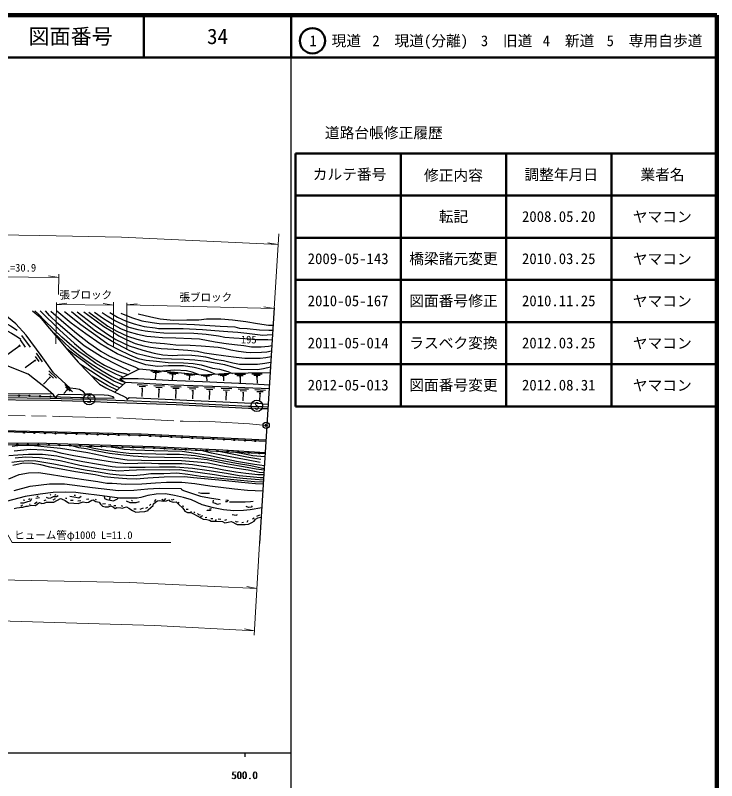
# Model space of a CAD drawing. Units: millimetres at full size, sheet at 1:1000; details may follow other scales. Extents: x 40000 to 680000, y 20000 to 380000.
# Drawn here: x 513486 to 680000, y 198357 to 380000 of the extents above; entities that cross this region are included whole.
import ezdxf
from ezdxf.enums import TextEntityAlignment as Align

# ---------------------------------------------------------------- set-up
doc = ezdxf.new("R2010")
doc.units = ezdxf.units.MM
doc.header["$LTSCALE"] = 1000
doc.header["$PDMODE"] = 32
doc.header["$PDSIZE"] = 500
doc.linetypes.add('CHAIN', pattern=[18.5, 12, -1.5, 3.5, -1.5])
for name, color, linetype, lineweight in [('M-BGD', 7, 'Continuous', 25), ('M-BGD-EXST', 7, 'Continuous', 25), ('M-BMK', 2, 'CHAIN', 13), ('M-BMK-OTRS', 5, 'Continuous', 25), ('M-BMK-SRVR', 3, 'Continuous', 25), ('M-STR-HTXT', 7, 'Continuous', 13), ('M-TTL', 2, 'Continuous', 140), ('M-TTL-BAND', 7, 'Continuous', 25), ('M-TTL-FRAM', 2, 'Continuous', 50), ('M-TTL-LINE', 7, 'Continuous', 50)]:
    doc.layers.add(name, color=color, linetype=linetype, lineweight=lineweight)
doc.layers.add('M-OTRS', color=6, linetype='Continuous')
doc.layers.add('M-TTL-TXT', color=7, linetype='Continuous')
doc.styles.add('ＭＳ ゴシック', font='')
doc.styles.get('ＭＳ ゴシック').set_extended_font_data('MS Gothic')

msp = doc.modelspace()

# ---------------------------------------------------------------- linework, layer by layer
at = {"layer": 'M-BGD'}
for p, q in [((517060, 301216), (515002, 304046)), ((514575, 301573), (510936, 298926)), ((514719, 301374), (514431, 301771)), ((515921, 301253), (514686, 302951)), ((519939, 297750), (518483, 299782)), ((518235, 298067), (515797, 296319)), ((518337, 297924), (518133, 298209)), ((519160, 297807), (518286, 299026)), ((523248, 293894), (521412, 295590)), ((522576, 293903), (521474, 294920)), ((548132, 295320), (545643, 295556)), ((547611, 295128), (546118, 295270)), ((547016, 294944), (546668, 294977)), ((546842, 294960), (546729, 293766)), ((552114, 294942), (549625, 295178)), ((551593, 294750), (550100, 294892)), ((550998, 294566), (550650, 294599)), ((550824, 294582), (550711, 293388)), ((556102, 294624), (553613, 294860)), ((555587, 294492), (554094, 294633)), ((554997, 294367), (554649, 294400)), ((554823, 294383), (554738, 293487)), ((560117, 294572), (557621, 294431)), ((559628, 294364), (558130, 294280)), ((564113, 294767), (561616, 294626)), ((563625, 294529), (562128, 294445)), ((563063, 294287), (562713, 294268)), ((562888, 294277), (562947, 293229)), ((568106, 294783), (565607, 294722)), ((567614, 294471), (566114, 294434)), ((572102, 294833), (569602, 294807)), ((571605, 294528), (570105, 294513)), ((521719, 294081), (520193, 292428)), ((521848, 293962), (521591, 294200)), ((559064, 294152), (558715, 294132)), ((558889, 294142), (558940, 293244)), ((567046, 294157), (566697, 294148)), ((566872, 294153), (566908, 292653)), ((571033, 294222), (570683, 294218)), ((570858, 294220), (570873, 292720)), ((525820, 291152), (525006, 290270)), ((527064, 290656), (525227, 292352)), ((526534, 290819), (525432, 291837)), ((525949, 291033), (525692, 291270)), ((544879, 292165), (542383, 292295)), ((544360, 291802), (542862, 291879)), ((543765, 291442), (543416, 291460)), ((543590, 291451), (543489, 289504)), ((548874, 291957), (546377, 292087)), ((548354, 291594), (546856, 291672)), ((547760, 291234), (547410, 291252)), ((547585, 291243), (547484, 289296)), ((552877, 291780), (550378, 291864)), ((552364, 291407), (550865, 291458)), ((551776, 291037), (551426, 291048)), ((551601, 291043), (551536, 289094)), ((556875, 291646), (554376, 291730)), ((556362, 291273), (554863, 291323)), ((555774, 290902), (555424, 290914)), ((555599, 290908), (555534, 288959)), ((560872, 291511), (558374, 291595)), ((560360, 291138), (558860, 291189)), ((559772, 290768), (559422, 290780)), ((559597, 290774), (559531, 288825)), ((564865, 291332), (562367, 291440)), ((564348, 290964), (562849, 291029)), ((568861, 291158), (566363, 291266)), ((568344, 290790), (566846, 290855)), ((572857, 290984), (570359, 291092)), ((572340, 290616), (570842, 290681)), ((492206, 290451), (522330, 290129)), ((532360, 288851), (529661, 288918)), ((529722, 289287), (532318, 289220)), ((563757, 290599), (563407, 290614)), ((563582, 290607), (563497, 288659)), ((567753, 290425), (567403, 290440)), ((567578, 290433), (567493, 288485)), ((571749, 290251), (571399, 290266)), ((571574, 290259), (571489, 288311)), ((529753, 288394), (532232, 288310)), ((569469, 287222), (572156, 287140)), ((572073, 287805), (569611, 287919)), ((572073, 287805), (573536, 287738)), ((572156, 287140), (573497, 287099)), ((572018, 286694), (569580, 286769)), ((572018, 286694), (573503, 286649)), ((516680, 265035), (516919, 265309)), ((518350, 265381), (519221, 265536)), ((518624, 265857), (518946, 265857)), ((521743, 266122), (521934, 266253)), ((522465, 265029), (523014, 265306)), ((522899, 266150), (523203, 266312)), ((525401, 265440), (525681, 265446)), ((527446, 266133), (527780, 266115)), ((530352, 265155), (530905, 265288)), ((535959, 265698), (535851, 264988)), ((514805, 263520), (515187, 263818)), ((515356, 264999), (515774, 264904)), ((516823, 264010), (517002, 264022)), ((518079, 264106), (518639, 264559)), ((520321, 264881), (520774, 264977)), ((526599, 264948), (527207, 264954)), ((528327, 264772), (529020, 264875)), ((532482, 265148), (532690, 265068)), ((534222, 264088), (534933, 264119)), ((535601, 263831), (536146, 263911)), ((536912, 263629), (537371, 263641)), ((538643, 263706), (538908, 263528)), ((541055, 264937), (541303, 264735)), ((545359, 263662), (545652, 263968)), ((546504, 264654), (546893, 265087)), ((552163, 264468), (552402, 264216)), ((553082, 263587), (553485, 263499)), ((563464, 264944), (563849, 264977)), ((541663, 262850), (542197, 262850)), ((543167, 262813), (543935, 263100)), ((544480, 263021), (544983, 263298)), ((554064, 262782), (554542, 262795)), ((555148, 262043), (555294, 262333)), ((555869, 262188), (556116, 262043)), ((559615, 262897), (560099, 262929)), ((557279, 260889), (558013, 261322)), ((558588, 260797), (558967, 260917)), ((559897, 260593), (560348, 260560)), ((561160, 260342), (560947, 259928)), ((561655, 260477), (562242, 260451)), ((563256, 260180), (563733, 260322)), ((568495, 259726), (568741, 260165)), ((569836, 260534), (570192, 260709)), ((570864, 261103), (571517, 261484)), ((567235, 259668), (567687, 259674))]:
    msp.add_line(p, q, dxfattribs=at)
for points in [[(488527, 291602), (489536, 293804), (490570, 296251), (491693, 298855), (492815, 301415), (494291, 304905), (495564, 307756), (495921, 308531), (496273, 309192), (496977, 310028), (497552, 310175), (498378, 310263), (499182, 310065), (500029, 309757), (501152, 309460), (503171, 308808), (505450, 307983), (508235, 306806), (510671, 305591), (512598, 304535), (514018, 303688), (514822, 303137)], [(504699, 310061), (508611, 308373), (512383, 306291), (513934, 305273)], [(530290, 289890), (529661, 290640), (528746, 291189), (527871, 291392), (526489, 291514), (522520, 295180), (519591, 299265), (516070, 304108), (513630, 306770), (509583, 310063)], [(517591, 309868), (519313, 308414), (521096, 306243), (523924, 302966), (526365, 300032), (528373, 297677), (530671, 295335), (533478, 292488), (534954, 291587), (537105, 290542), (539154, 289580), (539858, 289250), (539992, 288851), (540525, 289267), (569611, 287919)], [(539068, 294087), (537483, 294717), (535143, 295922), (532603, 297385), (530809, 298705), (528599, 300240), (526902, 301520), (524562, 303629), (522594, 305412), (520412, 307564), (519033, 308958), (518129, 309833)], [(519397, 309841), (524018, 305345), (527506, 302144), (530480, 299657), (532825, 298085), (534684, 296942), (536507, 296137), (537956, 295492), (539750, 294904), (540343, 294737)], [(540793, 295532), (538108, 296775), (533953, 298951), (529798, 301550), (526965, 303903), (523601, 306897), (521623, 308790), (520633, 309864)], [(521933, 309776), (525014, 307067), (528045, 304533), (530921, 302264), (533827, 300265), (535850, 299124), (539224, 297580), (541827, 296609), (542928, 296055)], [(560921, 294798), (559048, 295605), (555949, 296438), (553417, 296775), (549844, 296802), (547236, 296667), (544491, 297024), (541641, 297983), (537687, 299686), (533630, 302070), (530250, 304379), (526769, 306927), (523370, 309803)], [(525169, 309696), (529044, 306639), (532579, 304082), (535511, 301968), (537964, 300677), (540628, 299385), (542659, 298568), (544538, 298167), (546991, 297956), (549814, 297587), (553454, 297561), (555729, 297348), (557575, 297058), (560318, 296267), (561979, 296013), (563978, 295431), (565024, 295008)], [(574076, 296489), (572420, 296074), (570980, 295865), (567106, 295969), (565405, 296388), (563258, 297042), (560955, 297461), (558775, 297803), (556079, 298169), (553593, 298326), (550582, 298404), (547935, 298457), (546443, 298719), (544375, 299216), (542412, 299660), (540528, 300419), (536489, 302621), (532562, 305054), (529861, 307154), (526850, 309666)], [(528196, 309651), (531910, 306795), (535131, 304485), (537347, 303055), (540542, 301523), (543737, 300511), (546438, 299810), (548473, 299394), (550784, 299290), (553148, 299420), (555399, 299305), (556957, 299148), (558648, 298942), (560768, 298419), (562918, 298052), (565104, 297542), (566713, 297241), (569688, 297188), (570984, 297227), (572751, 297437), (574147, 297644)], [(529765, 309595), (532330, 307714), (534482, 306182), (536638, 304864), (538069, 303898), (539964, 302958), (541922, 302146), (543976, 301564), (545612, 301254), (548087, 300945), (551122, 300750), (554460, 300505), (556716, 300312), (558437, 299936), (560628, 299549), (562947, 299279), (565280, 298957), (567230, 298750), (568016, 298634), (571612, 298634), (572952, 298763), (574230, 298996)], [(530960, 309581), (532998, 308041), (535457, 306245), (537602, 305058), (540087, 303873), (542354, 303109), (544169, 302660), (545864, 302355), (548870, 302138), (551615, 301819), (555017, 301730), (557620, 301589), (561646, 301207), (562971, 301041), (564683, 300607), (566454, 300314), (568327, 300059), (569295, 299983), (571912, 300034), (573173, 300148), (574315, 300367)], [(532271, 309555), (534424, 308032), (536515, 306748), (538492, 305641), (540222, 304945), (542464, 304328), (544693, 303862), (546636, 303710), (548399, 303521), (551577, 303457), (555280, 303281), (557198, 303193), (560963, 302475), (563564, 302122), (565541, 301857), (567720, 301618), (569559, 301354), (571826, 301329), (573564, 301467), (574394, 301646)], [(534074, 309500), (535306, 308679), (537261, 307522), (539402, 306452), (540436, 305954), (542614, 305456), (544312, 305155), (546927, 304806), (548719, 304607), (555858, 304545), (558825, 304295), (561751, 303922), (563252, 303647), (565343, 303460), (567958, 303286), (570775, 303099), (573414, 303024), (574475, 302959)], [(535899, 309439), (537748, 308381), (539816, 307445), (541714, 306776), (544062, 306180), (546669, 305863), (547472, 305669), (553303, 305669), (557930, 305413), (560862, 305230), (563958, 304961), (566289, 304815), (568435, 304557), (572273, 304107), (573311, 304144), (574555, 304257)], [(538522, 309325), (541083, 308255), (543512, 307522), (545954, 307089), (547643, 306824), (552285, 306764), (556030, 306607), (562144, 306249), (565573, 306080), (566714, 305790), (568525, 305670), (571447, 305332), (573692, 305308), (574616, 305251)], [(542673, 309182), (545700, 308476), (547870, 308004), (549475, 307769), (551079, 307674), (554217, 307709), (555520, 307709), (557059, 307756), (558859, 307969), (562303, 307969), (565050, 307709), (568200, 307330), (570995, 306856), (573624, 306501), (574689, 306436)], [(522161, 305008), (523576, 303801), (525047, 302441), (526548, 301042), (528393, 299518), (530288, 298107), (532112, 296875), (534116, 295617), (536438, 294291), (538376, 293370), (539657, 292827)], [(523170, 289079), (522591, 289907), (520629, 291570), (516521, 294814), (510744, 297132), (507018, 299688), (504372, 302107), (502217, 300217), (501952, 298630), (501612, 297723), (499099, 297848), (497999, 298246), (497923, 299194), (495982, 298720), (493857, 296255), (492206, 290451), (492199, 289931)], [(539042, 292277), (536906, 293151), (533994, 294796), (532063, 296061), (530019, 297688), (527484, 299530), (525694, 300838)], [(538236, 291555), (536825, 292197), (534108, 293797), (531318, 295632), (528829, 297212)], [(537692, 291067), (535357, 292109), (532977, 293533), (531661, 294331)], [(542928, 296055), (538340, 293716), (539657, 292827), (537105, 290542)], [(573993, 295152), (568754, 295099), (564373, 294992), (557943, 294630), (542928, 296055)], [(557004, 294719), (555466, 295338), (554114, 295664), (551350, 295798), (549300, 295649), (548259, 295549)], [(573814, 292244), (569982, 292462), (557929, 293026), (549872, 293371), (542637, 293725), (538340, 293716)], [(573758, 291335), (560309, 291920), (551209, 292226), (539657, 292827)], [(491840, 289935), (517056, 289681), (528959, 289307), (529722, 289287)], [(491858, 288864), (495024, 288813), (505317, 288808), (521758, 288664), (529753, 288394)], [(491949, 289355), (495004, 289367), (505347, 289361), (521752, 289114), (529661, 288918)], [(532318, 289220), (536932, 289102), (536712, 289432), (536181, 289597), (535576, 289743), (534604, 289835), (523802, 289974), (523504, 289889), (523258, 289643), (523170, 289079)], [(532360, 288851), (535258, 288780), (551655, 288078), (568819, 287242), (569469, 287222)], [(532232, 288310), (535294, 288207), (551661, 287628), (568825, 286792), (569580, 286769)], [(573002, 279171), (543374, 280560), (510214, 281410), (484581, 281459), (455387, 281019), (393469, 280101), (387782, 280028)], [(572988, 278871), (543363, 280260), (510210, 281110), (484583, 281159), (455391, 280719), (393474, 279801), (387786, 279728)], [(387814, 277390), (399870, 277497), (412149, 277760), (434135, 278026), (452510, 278290), (469185, 278455), (490051, 278686), (520865, 278470), (546308, 277701), (562730, 276905), (572830, 276282)], [(476450, 278241), (490028, 278327), (520970, 278077), (546321, 277326), (562754, 276519), (572812, 275992)], [(512748, 277725), (514750, 277999), (518065, 277895), (521023, 277594), (524222, 277292), (527729, 276756), (530692, 276271), (533676, 275591), (535914, 275107), (537400, 274884), (540004, 274517), (543472, 274439), (552941, 274321), (556707, 274058), (559272, 273771), (562296, 273182), (566083, 272500), (568779, 272107), (571344, 271610), (572538, 271537)], [(572503, 270978), (571052, 270980), (568221, 271259), (565856, 271538), (562985, 272016), (560194, 272588), (558087, 272961), (555562, 273346), (553023, 273585), (550666, 273585), (547463, 273558), (544193, 273691), (542565, 273638), (539694, 273572), (536558, 273984), (533541, 274409), (530597, 274874), (527394, 275432), (524598, 276046), (522498, 276564), (520278, 276790), (516977, 276936), (513216, 276577)], [(572568, 272023), (570703, 272316), (567641, 272840), (563976, 273454), (560574, 274187), (559058, 274504), (556088, 274818), (553274, 275014), (548942, 275054), (545047, 275119), (541435, 275367), (538477, 275681), (535879, 275970), (532960, 276532), (530290, 277121), (528598, 277384), (526648, 277908)], [(529949, 277811), (532160, 277279), (534922, 276782), (537781, 276440), (540425, 276126), (543474, 275982), (546864, 275930), (549491, 275838), (552488, 275838), (556179, 275537), (559116, 274999), (562623, 274345), (565979, 273743), (569369, 273180), (572596, 272484)], [(572635, 273113), (570299, 273416), (566019, 274109), (561858, 274999), (559374, 275498), (556298, 275995), (553092, 276453), (546348, 276623), (542103, 276832), (539328, 276976), (538095, 277186), (536681, 277435), (536329, 277622)], [(571589, 273889), (568777, 274388), (564494, 275202), (560027, 276095), (557349, 276784)], [(571772, 274572), (568462, 275150), (564179, 276043), (561422, 276584)], [(572763, 275190), (569854, 275438), (567490, 275964), (564916, 276406)], [(511920, 275503), (514057, 275726), (516647, 275881), (519930, 275853), (523315, 275489), (526318, 274721), (529509, 274146), (533211, 273448), (536466, 272931), (537270, 272862), (540595, 272792), (544312, 272736), (547715, 272862), (551543, 272848), (555567, 272499), (558970, 272051), (563594, 271311), (566632, 270793), (569273, 270555), (571648, 270332), (572461, 270282)], [(512686, 273948), (514421, 274188), (516727, 274369), (518351, 274257), (520293, 273922), (522655, 273587), (526293, 272819), (530051, 272162), (533620, 271602), (535911, 271155), (538175, 270959), (541451, 270791), (543966, 270987), (545629, 271238), (548786, 271294), (551796, 271420), (554450, 271113), (557566, 270624), (563795, 269970), (566962, 269646), (570257, 269379), (572397, 269247)], [(572425, 269703), (570460, 269871), (567498, 270080), (563069, 270583), (560799, 270918), (557348, 271407), (553911, 271924), (552550, 272120), (550077, 272022), (543971, 272092), (540485, 271952), (538096, 271840), (535707, 272064), (533283, 272385), (528785, 273167), (524126, 274230), (521681, 274648), (519251, 274942), (515919, 275137), (513446, 274914)], [(572363, 268704), (570539, 268844), (567202, 269111), (563499, 269491), (558374, 269956), (555776, 270237), (553664, 270434), (548792, 270364), (544976, 270167), (542167, 269941), (539957, 270012), (536930, 270237), (534621, 270504), (532431, 270943), (527771, 271618), (524392, 272265), (521722, 272789), (519568, 273324), (517541, 273633), (515387, 273704), (512866, 273197)], [(511960, 270002), (514424, 270987), (516620, 271409), (518958, 271465), (521611, 271083), (524540, 270591), (527088, 270211), (530318, 269775), (533078, 269325), (535252, 269001), (536463, 268944), (539743, 268733), (543517, 268790), (546804, 269085), (549380, 269212), (553055, 269184), (556074, 268902), (559692, 268339), (565540, 267591), (568596, 267338), (572265, 267112)], [(513192, 267263), (517053, 268270), (521604, 268774), (525185, 268774), (531844, 267935), (537999, 267208), (541612, 267274), (544982, 267583), (547622, 267780), (552854, 267723), (552963, 267479), (553395, 267217), (554329, 266892), (557489, 265918), (559583, 265479), (562102, 265083)], [(572019, 263113), (569267, 262611), (567635, 262465), (565369, 262440), (562909, 262635), (560545, 263122), (557837, 263853), (555328, 264998), (553379, 265582), (551283, 266045), (549164, 266434), (546962, 266362), (544940, 266021), (543308, 265582), (542406, 265388), (538240, 265388), (534116, 265948), (528951, 266605), (527824, 266752), (525315, 266801), (522440, 266728), (519419, 266338), (515830, 265826), (511323, 264609)], [(513243, 262933), (513855, 263148), (514511, 263159), (515236, 263261), (516051, 263533), (516360, 263501), (517345, 263716), (518319, 263682), (518783, 264089), (519248, 264395), (519791, 264135), (520357, 264259), (520878, 264440), (522648, 264419), (524211, 265290), (524485, 265245), (525301, 264872), (526127, 264283), (527373, 264227), (528392, 264148), (528872, 264283), (529585, 264566), (530287, 264340), (530842, 264465), (531680, 264917), (531997, 264996), (532642, 264612), (533378, 264476), (533733, 264000), (534220, 263491), (534820, 263377), (535624, 263321), (536168, 263615), (536836, 263264), (537221, 262970), (537606, 263162), (538561, 263151), (538935, 263061), (539331, 263219), (539897, 263378), (540463, 263015), (541313, 262506), (542128, 262076), (542977, 262144), (544200, 262246), (544993, 262472), (545052, 262665), (545652, 263197), (546241, 263661), (546309, 264091), (546742, 264477), (547218, 264794), (547682, 264828), (548644, 264726), (549369, 264805), (549935, 264986), (550196, 264726), (550705, 264499), (550970, 264431), (551638, 264533), (552340, 263876), (553212, 263141), (553517, 262722), (553732, 262349), (554355, 261975), (554831, 261998), (555148, 262043), (555782, 261692), (556645, 261226), (557540, 260750), (558106, 260434), (558944, 260354), (559578, 260151), (560001, 259934), (560816, 259934), (562650, 259855), (563262, 259583), (564054, 259719), (564703, 259832), (565111, 259696), (565813, 259300), (566141, 259164), (568043, 259119), (568881, 259232), (569651, 259617), (570229, 259933), (570478, 260386), (571067, 260726), (571780, 260884), (571882, 260900)], [(514743, 264272), (515493, 264295), (516463, 264595), (517121, 264768), (517421, 265357)], [(520816, 265624), (521374, 265403), (521921, 265461), (522584, 265798), (523270, 265763), (523689, 266054)], [(526405, 265876), (527847, 265644), (528569, 265504), (529104, 265853)], [(534567, 265887), (534672, 265342), (535207, 265086), (535975, 264969), (536812, 264807), (537720, 265225), (537883, 265436)], [(548311, 265134), (548689, 264946), (548903, 264958), (549243, 265348)], [(556981, 266748), (557719, 266591), (559036, 266566), (559568, 266615)], [(539790, 264807), (540674, 264365), (542210, 264388), (542954, 264621)], [(550476, 265084), (550829, 265034), (551219, 265172)], [(560443, 264954), (560395, 264383), (560967, 264240), (561371, 263979), (562181, 264169)], [(563405, 264598), (563804, 264650), (564124, 264898)], [(564302, 264505), (568052, 264534), (569350, 264619), (569920, 264719)], [(569710, 263558), (569447, 263306), (568853, 263198), (568313, 263402)], [(556766, 261752), (556987, 261531), (557322, 261487), (557449, 261569)], [(559940, 262560), (559717, 262471), (559055, 262484), (559036, 262598)], [(565008, 261494), (565897, 261391), (566219, 261519)], [(565746, 259913), (565927, 259829), (566373, 259875)]]:
    msp.add_lwpolyline(points, dxfattribs=at)
for centre in [(514339, 289708), (516839, 289683), (519338, 289609), (521837, 289531), (515529, 280973), (518029, 280909), (520528, 280845), (523027, 280781), (525526, 280717), (528025, 280653), (530524, 280589), (533024, 280525), (535523, 280461), (538022, 280397), (540521, 280333), (543020, 280269), (545518, 280159), (548015, 280042), (550512, 279925), (553010, 279808), (555507, 279691), (513949, 278133), (516449, 278113), (518949, 278093), (521449, 278063), (523947, 277988), (526446, 277914), (528945, 277840), (531444, 277766), (558004, 279574), (560501, 279457), (562999, 279340), (565496, 279223), (567993, 279105), (570490, 278988), (533943, 277692), (536442, 277618), (538941, 277544), (541440, 277470), (543939, 277396), (546437, 277320), (548934, 277197), (551431, 277075), (553928, 276952), (556425, 276830), (558922, 276707), (561419, 276584), (563916, 276458), (566413, 276327), (568909, 276196), (571406, 276066)]:
    msp.add_circle(centre, 150, dxfattribs=at)
at = {"layer": 'M-BGD-EXST'}
for centre in [(531010, 288885), (570816, 287311)]:
    msp.add_circle(centre, 1350, dxfattribs=at)
at = {"layer": 'M-BMK'}
msp.add_lwpolyline([(273025, 282056), (373064, 283555), (473128, 285148), (492157, 285180), (503825, 285138), (524088, 284818), (539120, 284392), (553341, 283645), (560907, 283484), (569119, 283055), (573042, 282680)], dxfattribs=at)
at = {"layer": 'M-BMK-OTRS'}
msp.add_line((574948, 310638), (571496, 254636), dxfattribs=at)
at = {"layer": 'M-BMK-SRVR'}
msp.add_circle((573042, 282680), 750, dxfattribs=at)
msp.add_circle((573042, 282680), 750, dxfattribs=at)
at = {"layer": 'M-OTRS'}
msp.add_point((573042, 282680), dxfattribs=at)
at = {"layer": 'M-STR-HTXT'}
for p, q in [((576025, 328104), (574851, 309061)), ((575869, 325576), (573457, 326035)), ((523802, 317774), (492273, 318100)), ((523802, 317774), (521374, 318141)), ((523814, 318596), (523743, 313707)), ((523257, 311833), (523138, 302009)), ((523252, 311374), (525686, 311690)), ((523252, 311374), (536807, 311229)), ((536807, 311229), (534380, 311597)), ((536809, 311952), (536784, 301434)), ((539961, 311774), (539979, 300905)), ((539962, 311254), (542401, 311536)), ((539962, 311254), (574933, 310387)), ((574933, 310387), (572511, 310789)), ((571496, 254636), (570158, 232926)), ((570832, 243948), (568421, 244409)), ((570302, 233953), (567892, 234423))]:
    msp.add_line(p, q, dxfattribs=at)
for points in [[(393187, 326651), (406014, 326841), (423815, 327154), (441825, 327517), (468780, 327874), (499206, 328040), (519345, 327767), (538673, 327310), (558992, 326395), (575869, 325576)], [(499303, 278586), (512705, 254907), (550442, 254907)], [(390304, 244912), (458430, 246002), (493761, 246334), (540645, 245432), (570832, 243948)], [(392770, 234998), (477669, 236312), (512263, 236231), (546647, 235209), (570302, 233953)]]:
    msp.add_lwpolyline(points, dxfattribs=at)
at = {"layer": 'M-TTL'}
for p, q in [((680000, 380000), (40000, 380000)), ((680000, 20000), (680000, 380000))]:
    msp.add_line(p, q, dxfattribs=at)
at = {"layer": 'M-TTL-BAND'}
for p, q in [((579000, 20000), (579000, 370000)), ((40000, 205000), (579000, 205000)), ((568000, 205000), (568000, 204000))]:
    msp.add_line(p, q, dxfattribs=at)
at = {"layer": 'M-TTL-FRAM'}
for p, q in [((580000, 347197), (580000, 287197)), ((580000, 347197), (680000, 347197)), ((580000, 287197), (680000, 287197))]:
    msp.add_line(p, q, dxfattribs=at)
at = {"layer": 'M-TTL-LINE'}
for p, q in [((543997, 380000), (543997, 370000)), ((579000, 380000), (579000, 370000)), ((40000, 370000), (680000, 370000)), ((605000, 347197), (605000, 287197)), ((630000, 347197), (630000, 287197)), ((655000, 347197), (655000, 287197)), ((580000, 337197), (680000, 337197)), ((580000, 327197), (680000, 327197)), ((580000, 317197), (680000, 317197)), ((580000, 307197), (680000, 307197)), ((580000, 297197), (680000, 297197))]:
    msp.add_line(p, q, dxfattribs=at)
msp.add_circle((584031, 373958), 3000, dxfattribs=at)

# ---------------------------------------------------------------- texts
at = {"layer": 'M-BGD', "style": 'ＭＳ ゴシック'}
msp.add_text('195', height=1833, dxfattribs=at).set_placement((568912, 301582), align=Align.BOTTOM_CENTER)
at = {"layer": 'M-BGD-EXST', "style": 'ＭＳ ゴシック'}
for p in [(531010, 288885), (570816, 287311)]:
    msp.add_text('S', height=1833, dxfattribs=at).set_placement(p, align=Align.MIDDLE_CENTER)
at = {"layer": 'M-STR-HTXT', "style": 'ＭＳ ゴシック'}
for s, p in [('ガードレール  L=30.9', (505949, 318627)), ('張ブロック', (530221, 312190)), ('張ブロック', (558706, 311617))]:
    msp.add_text(s, height=1833, dxfattribs=at).set_placement(p, align=Align.BOTTOM_CENTER)
msp.add_text('ヒューム管φ1000 L=11.0', height=1833, dxfattribs=at).set_placement((513210, 255169), align=Align.BOTTOM_LEFT)
at = {"layer": 'M-TTL-BAND', "style": 'ＭＳ ゴシック'}
for p in [(567844, 198195), (568000, 198195)]:
    msp.add_text('500.0', height=1833, dxfattribs=at).set_placement(p, align=Align.BOTTOM_CENTER)
at = {"layer": 'M-TTL-TXT', "style": 'ＭＳ ゴシック'}
for s, height, p in [('図面番号', 3666, (526622, 375000)), ('34', 3666, (561497, 375000)), ('1\u3000現道', 2566, (589448, 373958)), ('2\u3000現道(分離)', 2566, (609619, 373958)), ('3\u3000旧道', 2566, (630121, 373958)), ('4\u3000新道', 2566, (644824, 373958)), ('5\u3000専用自歩道', 2566, (665228, 373958)), ('道路台帳修正履歴', 2566, (600968, 352113)), ('カルテ番号', 2566, (592839, 342277)), ('修正内容', 2566, (617509, 342023)), ('調整年月日', 2566, (643089, 342197)), ('業者名', 2566, (667134, 342197)), ('転記', 2566, (617500, 332245)), ('2008.05.20', 2566, (642500, 332245)), ('ヤマコン', 2566, (667077, 332189)), ('2009-05-143', 2566, (592500, 322245)), ('橋梁諸元変更', 2566, (617500, 322245)), ('2010.03.25', 2566, (642500, 322245)), ('ヤマコン', 2566, (667077, 322189)), ('2010-05-167', 2566, (592500, 312245)), ('図面番号修正', 2566, (617500, 312245)), ('2010.11.25', 2566, (642500, 312245)), ('ヤマコン', 2566, (667077, 312189)), ('2011-05-014', 2566, (592500, 302245)), ('ラスベク変換', 2566, (617500, 302245)), ('2012.03.25', 2566, (642500, 302245)), ('ヤマコン', 2566, (667077, 302189)), ('2012-05-013', 2566, (592500, 292245)), ('図面番号変更', 2566, (617500, 292245)), ('2012.08.31', 2566, (642500, 292245)), ('ヤマコン', 2566, (667077, 292189))]:
    msp.add_text(s, height=height, dxfattribs=at).set_placement(p, align=Align.MIDDLE_CENTER)

doc.saveas('drawing.dxf')
